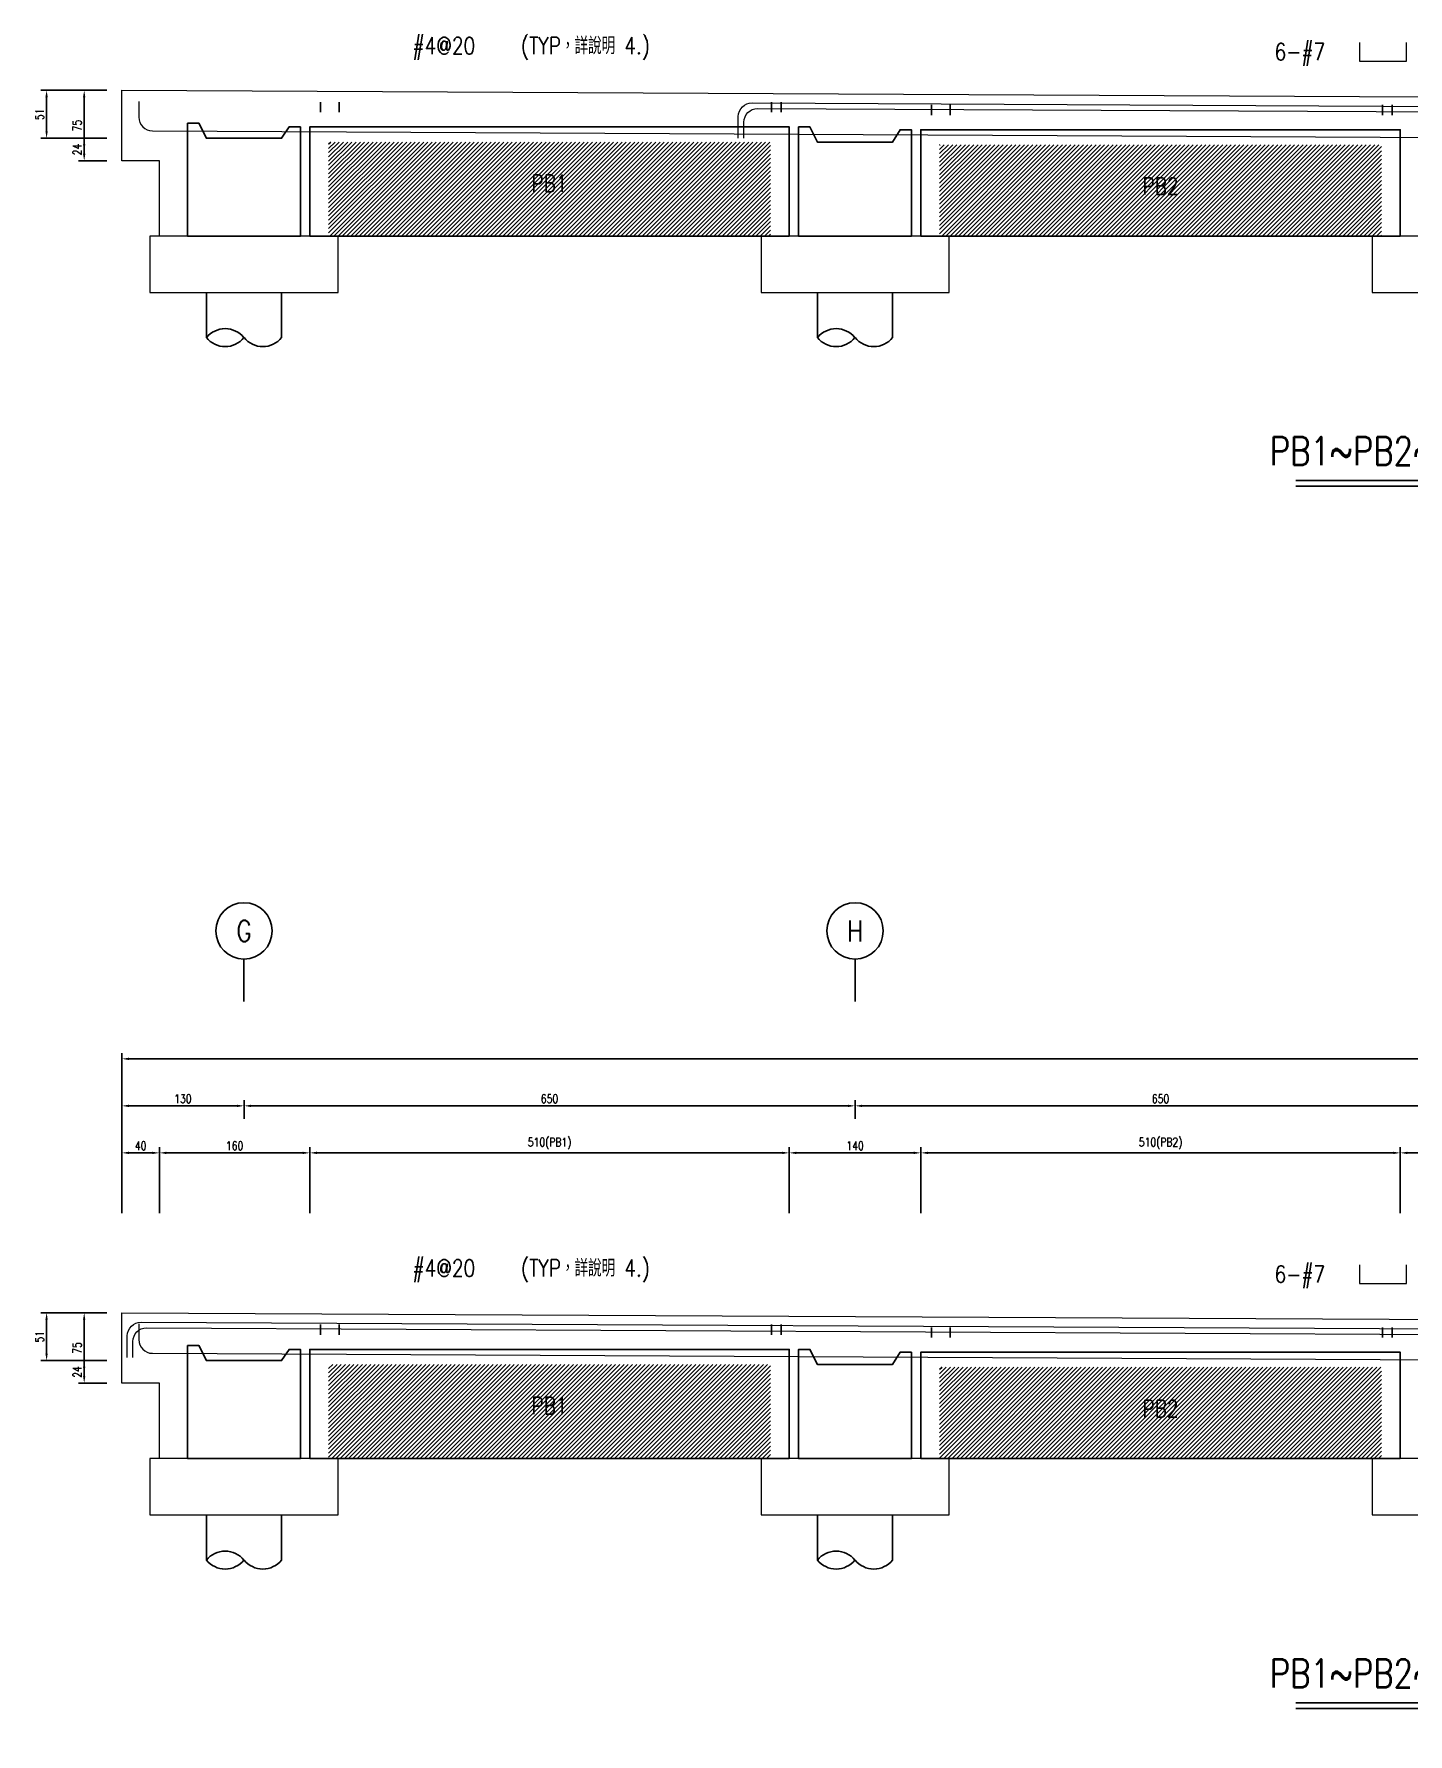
# Model space of a CAD drawing. Extents: x -4754 to 4976, y -23710 to 3841.
# Drawn here: x -359 to 1103, y -23693 to -21885 of the extents above; entities that cross this region are included whole.
import ezdxf
from ezdxf.enums import TextEntityAlignment as Align

# ---------------------------------------------------------------- set-up
doc = ezdxf.new("R2010")
doc.units = 0
doc.header["$LTSCALE"] = 3
doc.layers.get('0').update_dxf_attribs({"linetype": 'CONTINUOUS'})
doc.layers.add('HB_0', color=7, linetype='CONTINUOUS', transparency=0.5)
for name, color, linetype in [('HB_DIM', 1, 'CONTINUOUS'), ('HB_TXT_CTEXT', 2, 'CONTINUOUS'), ('鋼筋', 3, 'CONTINUOUS')]:
    doc.layers.add(name, color=color, linetype=linetype)
doc.styles.get("Standard").update_dxf_attribs({"font": 'ROMANS.shx', "width": 0.8, "bigfont": 'chineset.shx'})
doc.dimstyles.new('30', dxfattribs={"dimscale": 3, "dimtxt": 3, "dimasz": 2.5, "dimexe": 2, "dimexo": 2, "dimgap": 1, "dimtad": 1, "dimdsep": 46, "dimtxsty": 'Standard', "dimcen": 0, "dimclrd": 256, "dimclre": 256, "dimclrt": 2, "dimadec": 0, "dimazin": 0, "dimtfac": 1, "dimtix": 1, "dimtmove": 2, "dimatfit": 3, "dimfxl": 1, "dimtolj": 1, "dimtzin": 0, "dimarcsym": 0})

# ---------------------------------------------------------------- blocks, each defined once
blk = doc.blocks.new('pile_vertical_with_pilecap')
at = {"linetype": 'Continuous'}
for p, q in [((-40, -48.1), (-40, 0)), ((-40, -48.1), (-40, 0)), ((40, -48.1), (40, 0)), ((40, -48.1), (40, 0))]:
    blk.add_line(p, q, dxfattribs=at)
for centre, start, end in [((-20, -64.1), 38.718, 141.282), ((-20, -64.1), 38.718, 141.282), ((-20, -32), 218.718, 321.282), ((-20, -32), 218.718, 321.282), ((20, -32), 218.718, 321.282), ((20, -32), 218.718, 321.282)]:
    blk.add_arc(centre, 25.6, start, end, dxfattribs=at)
blk = doc.blocks.new('title_beam')
at = {"color": 3, "linetype": 'Continuous'}
blk.add_line((-241.2, 0), (241.2, 0), dxfattribs=at)
at = {"color": 1, "linetype": 'Continuous'}
blk.add_line((-241.2, -6), (241.2, -6), dxfattribs=at)
at = {"color": 3, "linetype": 'Continuous', "width": 0.8}
blk.add_attdef('TITLE', text='', height=30, dxfattribs=at).set_placement((0, 33), align=Align.MIDDLE)
at = {"linetype": 'Continuous', "width": 0.8}
blk.add_attdef('SCALE', text='', height=18, dxfattribs=at).set_placement((-40.6, -24), align=Align.MIDDLE)
blk.add_attdef('CM', (36.5, -33), '', height=18, dxfattribs=at)
blk = doc.blocks.new('*D386')
at = {"layer": 'HB_DIM', "linetype": 'Continuous', "lineweight": -2}
for p, q in [((-281.4, -21995.8), (-311.4, -21995.8)), ((-281.4, -22019.8), (-311.4, -22019.8)), ((-305.4, -22003.3), (-305.4, -22012.3))]:
    blk.add_line(p, q, dxfattribs=at)
at = {"layer": 'HB_DIM'}
for points in [[(-304.2, -22003.3), (-306.7, -22003.3), (-305.4, -21995.8)], [(-306.7, -22012.3), (-304.2, -22012.3), (-305.4, -22019.8)]]:
    blk.add_solid(points, dxfattribs=at)
at = {"layer": 'HB_DIM', "color": 2, "linetype": 'Continuous', "insert": (-312.9, -22007.8), "char_height": 9, "attachment_point": 5, "rotation": 90}
blk.add_mtext('\\A1;24', dxfattribs=at)
blk = doc.blocks.new('*D387')
at = {"layer": 'HB_DIM', "linetype": 'Continuous', "lineweight": -2}
for p, q in [((-281.4, -21944.8), (-311.4, -21944.8)), ((-305.4, -22012.3), (-305.4, -21952.3)), ((-281.4, -22019.8), (-311.4, -22019.8))]:
    blk.add_line(p, q, dxfattribs=at)
at = {"layer": 'HB_DIM'}
for points in [[(-304.2, -21952.3), (-306.7, -21952.3), (-305.4, -21944.8)], [(-306.7, -22012.3), (-304.2, -22012.3), (-305.4, -22019.8)]]:
    blk.add_solid(points, dxfattribs=at)
at = {"layer": 'HB_DIM', "color": 2, "linetype": 'Continuous', "insert": (-312.9, -21982.3), "char_height": 9, "attachment_point": 5, "rotation": 90}
blk.add_mtext('\\A1;75', dxfattribs=at)
blk = doc.blocks.new('*D395')
at = {"layer": 'HB_DIM', "linetype": 'Continuous', "lineweight": -2}
for p, q in [((-281.4, -21944.8), (-351.4, -21944.8)), ((-345.4, -21988.3), (-345.4, -21952.3)), ((-281.4, -21995.8), (-351.4, -21995.8))]:
    blk.add_line(p, q, dxfattribs=at)
at = {"layer": 'HB_DIM'}
for points in [[(-344.2, -21952.3), (-346.7, -21952.3), (-345.4, -21944.8)], [(-346.7, -21988.3), (-344.2, -21988.3), (-345.4, -21995.8)]]:
    blk.add_solid(points, dxfattribs=at)
at = {"layer": 'HB_DIM', "color": 2, "linetype": 'Continuous', "insert": (-352.9, -21970.3), "char_height": 9, "attachment_point": 5, "rotation": 90}
blk.add_mtext('\\A1;51', dxfattribs=at)
blk = doc.blocks.new('line_guide')
at = {"color": 4, "linetype": 'Continuous'}
blk.add_line((0, 0), (0, -45), dxfattribs=at)
blk.add_circle((0, 30), 30, dxfattribs=at)
at = {"color": 4, "linetype": 'Continuous', "width": 0.8}
blk.add_attdef('A', text='', height=22.5, dxfattribs=at).set_placement((0, 30), align=Align.MIDDLE)
blk = doc.blocks.new('*D396')
at = {"layer": 'HB_DIM', "linetype": 'Continuous', "lineweight": -2}
for p, q in [((-265.4, -23138.8), (-265.4, -23068.8)), ((-257.9, -23074.8), (-232.9, -23074.8)), ((-225.4, -23138.8), (-225.4, -23068.8))]:
    blk.add_line(p, q, dxfattribs=at)
at = {"layer": 'HB_DIM'}
for points in [[(-257.9, -23073.6), (-257.9, -23076.1), (-265.4, -23074.8)], [(-232.9, -23076.1), (-232.9, -23073.6), (-225.4, -23074.8)]]:
    blk.add_solid(points, dxfattribs=at)
at = {"layer": 'HB_DIM', "color": 2, "linetype": 'Continuous', "insert": (-245.4, -23067.3), "char_height": 9, "attachment_point": 5, "rotation": 0}
blk.add_mtext('\\A1;40', dxfattribs=at)
blk = doc.blocks.new('*D397')
at = {"layer": 'HB_DIM', "linetype": 'Continuous', "lineweight": -2}
for p, q in [((-225.4, -23138.8), (-225.4, -23068.8)), ((-217.9, -23074.8), (-72.9, -23074.8)), ((-65.4, -23138.8), (-65.4, -23068.8))]:
    blk.add_line(p, q, dxfattribs=at)
at = {"layer": 'HB_DIM'}
for points in [[(-217.9, -23073.6), (-217.9, -23076.1), (-225.4, -23074.8)], [(-72.9, -23076.1), (-72.9, -23073.6), (-65.4, -23074.8)]]:
    blk.add_solid(points, dxfattribs=at)
at = {"layer": 'HB_DIM', "color": 2, "linetype": 'Continuous', "insert": (-145.4, -23067.3), "char_height": 9, "attachment_point": 5, "rotation": 0}
blk.add_mtext('\\A1;160', dxfattribs=at)
blk = doc.blocks.new('*D398')
at = {"layer": 'HB_DIM', "linetype": 'Continuous', "lineweight": -2}
for p, q in [((-65.4, -23138.8), (-65.4, -23068.8)), ((-57.9, -23074.8), (437.1, -23074.8)), ((444.6, -23138.8), (444.6, -23068.8))]:
    blk.add_line(p, q, dxfattribs=at)
at = {"layer": 'HB_DIM'}
for points in [[(-57.9, -23073.6), (-57.9, -23076.1), (-65.4, -23074.8)], [(437.1, -23076.1), (437.1, -23073.6), (444.6, -23074.8)]]:
    blk.add_solid(points, dxfattribs=at)
at = {"layer": 'HB_DIM', "color": 2, "linetype": 'Continuous', "insert": (189.6, -23064.9), "char_height": 9, "attachment_point": 5, "rotation": 0}
blk.add_mtext('\\A1;510(PB1)', dxfattribs=at)
blk = doc.blocks.new('*D399')
at = {"layer": 'HB_DIM', "linetype": 'Continuous', "lineweight": -2}
for p, q in [((444.6, -23138.8), (444.6, -23068.8)), ((452.1, -23074.8), (577.1, -23074.8)), ((584.6, -23138.8), (584.6, -23068.8))]:
    blk.add_line(p, q, dxfattribs=at)
at = {"layer": 'HB_DIM'}
for points in [[(452.1, -23073.6), (452.1, -23076.1), (444.6, -23074.8)], [(577.1, -23076.1), (577.1, -23073.6), (584.6, -23074.8)]]:
    blk.add_solid(points, dxfattribs=at)
at = {"layer": 'HB_DIM', "color": 2, "linetype": 'Continuous', "insert": (514.6, -23067.3), "char_height": 9, "attachment_point": 5, "rotation": 0}
blk.add_mtext('\\A1;140', dxfattribs=at)
blk = doc.blocks.new('*D400')
at = {"layer": 'HB_DIM', "linetype": 'Continuous', "lineweight": -2}
for p, q in [((584.6, -23138.8), (584.6, -23068.8)), ((592.1, -23074.8), (1087.1, -23074.8)), ((1094.6, -23138.8), (1094.6, -23068.8))]:
    blk.add_line(p, q, dxfattribs=at)
at = {"layer": 'HB_DIM'}
for points in [[(592.1, -23073.6), (592.1, -23076.1), (584.6, -23074.8)], [(1087.1, -23076.1), (1087.1, -23073.6), (1094.6, -23074.8)]]:
    blk.add_solid(points, dxfattribs=at)
at = {"layer": 'HB_DIM', "color": 2, "linetype": 'Continuous', "insert": (839.6, -23064.9), "char_height": 9, "attachment_point": 5, "rotation": 0}
blk.add_mtext('\\A1;510(PB2)', dxfattribs=at)
blk = doc.blocks.new('*D401')
at = {"layer": 'HB_DIM', "linetype": 'Continuous', "lineweight": -2}
for p, q in [((1094.6, -23138.8), (1094.6, -23068.8)), ((1102.1, -23074.8), (1227.1, -23074.8)), ((1234.6, -23138.8), (1234.6, -23068.8))]:
    blk.add_line(p, q, dxfattribs=at)
at = {"layer": 'HB_DIM'}
for points in [[(1102.1, -23073.6), (1102.1, -23076.1), (1094.6, -23074.8)], [(1227.1, -23076.1), (1227.1, -23073.6), (1234.6, -23074.8)]]:
    blk.add_solid(points, dxfattribs=at)
at = {"layer": 'HB_DIM', "color": 2, "linetype": 'Continuous', "insert": (1164.6, -23067.3), "char_height": 9, "attachment_point": 5, "rotation": 0}
blk.add_mtext('\\A1;140', dxfattribs=at)
blk = doc.blocks.new('*D407')
at = {"layer": 'HB_DIM', "linetype": 'Continuous', "lineweight": -2}
for p, q in [((-281.4, -23295.8), (-311.4, -23295.8)), ((-305.4, -23303.3), (-305.4, -23312.3)), ((-281.4, -23319.8), (-311.4, -23319.8))]:
    blk.add_line(p, q, dxfattribs=at)
at = {"layer": 'HB_DIM'}
for points in [[(-304.2, -23303.3), (-306.7, -23303.3), (-305.4, -23295.8)], [(-306.7, -23312.3), (-304.2, -23312.3), (-305.4, -23319.8)]]:
    blk.add_solid(points, dxfattribs=at)
at = {"layer": 'HB_DIM', "color": 2, "linetype": 'Continuous', "insert": (-312.9, -23307.8), "char_height": 9, "attachment_point": 5, "rotation": 90}
blk.add_mtext('\\A1;24', dxfattribs=at)
blk = doc.blocks.new('*D408')
at = {"layer": 'HB_DIM', "linetype": 'Continuous', "lineweight": -2}
for p, q in [((-281.4, -23244.8), (-311.4, -23244.8)), ((-305.4, -23312.3), (-305.4, -23252.3)), ((-281.4, -23319.8), (-311.4, -23319.8))]:
    blk.add_line(p, q, dxfattribs=at)
at = {"layer": 'HB_DIM'}
for points in [[(-304.2, -23252.3), (-306.7, -23252.3), (-305.4, -23244.8)], [(-306.7, -23312.3), (-304.2, -23312.3), (-305.4, -23319.8)]]:
    blk.add_solid(points, dxfattribs=at)
at = {"layer": 'HB_DIM', "color": 2, "linetype": 'Continuous', "insert": (-312.9, -23282.3), "char_height": 9, "attachment_point": 5, "rotation": 90}
blk.add_mtext('\\A1;75', dxfattribs=at)
blk = doc.blocks.new('*D409')
at = {"layer": 'HB_DIM', "linetype": 'Continuous', "lineweight": -2}
for p, q in [((-265.4, -23138.8), (-265.4, -22968.8)), ((-257.9, -22974.8), (2707.1, -22974.8)), ((2714.6, -23153.8), (2714.6, -22968.8))]:
    blk.add_line(p, q, dxfattribs=at)
at = {"layer": 'HB_DIM'}
for points in [[(-257.9, -22973.6), (-257.9, -22976.1), (-265.4, -22974.8)], [(2707.1, -22976.1), (2707.1, -22973.6), (2714.6, -22974.8)]]:
    blk.add_solid(points, dxfattribs=at)
at = {"layer": 'HB_DIM', "color": 2, "linetype": 'Continuous', "insert": (1224.6, -22967.3), "char_height": 9, "attachment_point": 5, "rotation": 0}
blk.add_mtext('\\A1;2980', dxfattribs=at)
blk = doc.blocks.new('*D410')
at = {"layer": 'HB_DIM', "linetype": 'Continuous', "lineweight": -2}
for p, q in [((-265.4, -23138.8), (-265.4, -23018.8)), ((-257.9, -23024.8), (-142.9, -23024.8)), ((-135.4, -23038.8), (-135.4, -23018.8))]:
    blk.add_line(p, q, dxfattribs=at)
at = {"layer": 'HB_DIM'}
for points in [[(-257.9, -23023.6), (-257.9, -23026.1), (-265.4, -23024.8)], [(-142.9, -23026.1), (-142.9, -23023.6), (-135.4, -23024.8)]]:
    blk.add_solid(points, dxfattribs=at)
at = {"layer": 'HB_DIM', "color": 2, "linetype": 'Continuous', "insert": (-200.4, -23017.3), "char_height": 9, "attachment_point": 5, "rotation": 0}
blk.add_mtext('\\A1;130', dxfattribs=at)
blk = doc.blocks.new('*D411')
at = {"layer": 'HB_DIM', "linetype": 'Continuous', "lineweight": -2}
for p, q in [((-135.4, -23038.8), (-135.4, -23018.8)), ((-127.9, -23024.8), (507.1, -23024.8)), ((514.6, -23038.8), (514.6, -23018.8))]:
    blk.add_line(p, q, dxfattribs=at)
at = {"layer": 'HB_DIM'}
for points in [[(-127.9, -23023.6), (-127.9, -23026.1), (-135.4, -23024.8)], [(507.1, -23026.1), (507.1, -23023.6), (514.6, -23024.8)]]:
    blk.add_solid(points, dxfattribs=at)
at = {"layer": 'HB_DIM', "color": 2, "linetype": 'Continuous', "insert": (189.6, -23017.3), "char_height": 9, "attachment_point": 5, "rotation": 0}
blk.add_mtext('\\A1;650', dxfattribs=at)
blk = doc.blocks.new('*D412')
at = {"layer": 'HB_DIM', "linetype": 'Continuous', "lineweight": -2}
for p, q in [((514.6, -23038.8), (514.6, -23018.8)), ((522.1, -23024.8), (1157.1, -23024.8)), ((1164.6, -23038.8), (1164.6, -23018.8))]:
    blk.add_line(p, q, dxfattribs=at)
at = {"layer": 'HB_DIM'}
for points in [[(522.1, -23023.6), (522.1, -23026.1), (514.6, -23024.8)], [(1157.1, -23026.1), (1157.1, -23023.6), (1164.6, -23024.8)]]:
    blk.add_solid(points, dxfattribs=at)
at = {"layer": 'HB_DIM', "color": 2, "linetype": 'Continuous', "insert": (839.6, -23017.3), "char_height": 9, "attachment_point": 5, "rotation": 0}
blk.add_mtext('\\A1;650', dxfattribs=at)
blk = doc.blocks.new('*D416')
at = {"layer": 'HB_DIM', "linetype": 'Continuous', "lineweight": -2}
for p, q in [((-281.4, -23244.8), (-351.4, -23244.8)), ((-345.4, -23288.3), (-345.4, -23252.3)), ((-281.4, -23295.8), (-351.4, -23295.8))]:
    blk.add_line(p, q, dxfattribs=at)
at = {"layer": 'HB_DIM'}
for points in [[(-344.2, -23252.3), (-346.7, -23252.3), (-345.4, -23244.8)], [(-346.7, -23288.3), (-344.2, -23288.3), (-345.4, -23295.8)]]:
    blk.add_solid(points, dxfattribs=at)
at = {"layer": 'HB_DIM', "color": 2, "linetype": 'Continuous', "insert": (-352.9, -23270.3), "char_height": 9, "attachment_point": 5, "rotation": 90}
blk.add_mtext('\\A1;51', dxfattribs=at)

msp = doc.modelspace()

# ---------------------------------------------------------------- hatches: boundary and pattern name
at = {"layer": 'HB_0', "linetype": 'Continuous'}
h = msp.add_hatch(dxfattribs=at)
h.set_pattern_fill('ANSI31', color=256, style=0)
h.paths.add_polyline_path([(-45.427, -21999.802), (424.573, -21999.802), (424.573, -22099.802), (-45.427, -22099.802)], flags=17)
h = msp.add_hatch(dxfattribs=at)
h.set_pattern_fill('ANSI31', color=256, style=0)
h.paths.add_polyline_path([(604.573, -22002.802), (1074.573, -22002.802), (1074.573, -22099.802), (604.573, -22099.802)], flags=17)
h = msp.add_hatch(dxfattribs=at)
h.set_pattern_fill('ANSI31', color=256, style=0)
h.paths.add_polyline_path([(-45.427, -23299.802), (424.573, -23299.802), (424.573, -23399.802), (-45.427, -23399.802)], flags=17)
h = msp.add_hatch(dxfattribs=at)
h.set_pattern_fill('ANSI31', color=256, style=0)
h.paths.add_polyline_path([(604.573, -23302.802), (1074.573, -23302.802), (1074.573, -23399.802), (604.573, -23399.802)], flags=17)

# ---------------------------------------------------------------- linework, layer by layer
at = {"layer": 'HB_0', "lineweight": 5}
for points in [[(-225.427, -22099.802), (-225.427, -22019.802), (-265.427, -22019.802), (-265.427, -21944.802), (2714.573, -21959.802), (2714.573, -22099.802), (-225.427, -22099.802)], [(-225.427, -23399.802), (-225.427, -23319.802), (-265.427, -23319.802), (-265.427, -23244.802), (2714.573, -23259.802), (2714.573, -23399.802), (-225.427, -23399.802)]]:
    msp.add_lwpolyline(points, dxfattribs=at)
at = {"layer": 'HB_0', "color": 1, "linetype": 'Continuous'}
for points in [[(-195.427, -22099.802), (-195.427, -21979.802), (-183.427, -21979.802), (-175.427, -21995.802), (-95.427, -21995.802), (-87.427, -21983.802), (-75.427, -21983.802), (-75.427, -22099.802), (-195.427, -22099.802)], [(-65.427, -22099.802), (-45.427, -22099.802), (424.573, -22099.802), (444.573, -22099.802), (444.573, -21983.802), (424.573, -21983.802), (-45.427, -21983.802), (-65.427, -21983.802), (-65.427, -22099.802)], [(454.573, -22099.802), (454.573, -21983.802), (466.573, -21983.802), (474.573, -21999.802), (554.573, -21999.802), (562.573, -21986.802), (574.573, -21986.802), (574.573, -22099.802), (454.573, -22099.802)], [(584.573, -22099.802), (604.573, -22099.802), (1074.573, -22099.802), (1094.573, -22099.802), (1094.573, -21986.802), (1074.573, -21986.802), (604.573, -21986.802), (584.573, -21986.802), (584.573, -22099.802)], [(-195.427, -23399.802), (-195.427, -23279.802), (-183.427, -23279.802), (-175.427, -23295.802), (-95.427, -23295.802), (-87.427, -23283.802), (-75.427, -23283.802), (-75.427, -23399.802), (-195.427, -23399.802)], [(-65.427, -23399.802), (-45.427, -23399.802), (424.573, -23399.802), (444.573, -23399.802), (444.573, -23283.802), (424.573, -23283.802), (-45.427, -23283.802), (-65.427, -23283.802), (-65.427, -23399.802)], [(454.573, -23399.802), (454.573, -23283.802), (466.573, -23283.802), (474.573, -23299.802), (554.573, -23299.802), (562.573, -23286.802), (574.573, -23286.802), (574.573, -23399.802), (454.573, -23399.802)], [(584.573, -23399.802), (604.573, -23399.802), (1074.573, -23399.802), (1094.573, -23399.802), (1094.573, -23286.802), (1074.573, -23286.802), (604.573, -23286.802), (584.573, -23286.802), (584.573, -23399.802)]]:
    msp.add_lwpolyline(points, dxfattribs=at)
at = {"layer": 'HB_0', "lineweight": 5}
for points in [[(-235.427, -22159.802, -277.5), (-35.427, -22159.802, -277.5), (-35.427, -22099.802, -277.5), (-235.427, -22099.802, -277.5), (-235.427, -22159.802, -277.5)], [(414.573, -22159.802, -250), (614.573, -22159.802, -250), (614.573, -22099.802, -250), (414.573, -22099.802, -250), (414.573, -22159.802, -250)], [(1064.573, -22159.802, -250), (1264.573, -22159.802, -250), (1264.573, -22099.802, -250), (1064.573, -22099.802, -250), (1064.573, -22159.802, -250)], [(-235.427, -23459.802, -222.5), (-35.427, -23459.802, -222.5), (-35.427, -23399.802, -222.5), (-235.427, -23399.802, -222.5), (-235.427, -23459.802, -222.5)], [(414.573, -23459.802, -250), (614.573, -23459.802, -250), (614.573, -23399.802, -250), (414.573, -23399.802, -250), (414.573, -23459.802, -250)], [(1064.573, -23459.802, -250), (1264.573, -23459.802, -250), (1264.573, -23399.802, -250), (1064.573, -23399.802, -250), (1064.573, -23459.802, -250)]]:
    msp.add_polyline3d(points, dxfattribs=at)
at = {"layer": 'HB_DIM', "color": 1, "linetype": 'Continuous'}
for points in [[(-34.157, -21957.372, 0, 1.25, 0), (-24.157, -21947.372, 0, 0, 0), (25.843, -21897.372, 0, 0, 0), (43.843, -21897.372, 0, 0, 0)], [(933.112, -21993.834, 0, 1.25, 0), (933.112, -21978.834, 0, 0, 0), (933.112, -21903.834, 0, 0, 0), (951.112, -21903.834, 0, 0, 0)], [(-34.157, -23257.372, 0, 1.25, 0), (-24.157, -23247.372, 0, 0, 0), (25.843, -23197.372, 0, 0, 0), (43.843, -23197.372, 0, 0, 0)], [(933.112, -23293.834, 0, 1.25, 0), (933.112, -23278.834, 0, 0, 0), (933.112, -23203.834, 0, 0, 0), (951.112, -23203.834, 0, 0, 0)]]:
    msp.add_lwpolyline(points, format="xyseb", dxfattribs=at)
at = {"layer": 'HB_TXT_CTEXT', "lineweight": 5}
for points in [[(1051.112, -21893.834, -37.62), (1051.112, -21913.834, -37.62), (1101.112, -21913.834, -37.62), (1101.112, -21893.834, -37.62)], [(1051.112, -23193.834, -37.62), (1051.112, -23213.834, -37.62), (1101.112, -23213.834, -37.62), (1101.112, -23193.834, -37.62)]]:
    msp.add_polyline3d(points, dxfattribs=at)
at = {"layer": '鋼筋', "lineweight": 5}
for p, q in [((-247.23, -21956.783, -37.62), (-247.314, -21973.402, -37.62)), ((-247.23, -21956.783, -22.572), (-247.314, -21973.402, -22.572)), ((-247.23, -21956.783, -7.524), (-247.314, -21973.402, -7.524)), ((-247.23, -21956.783, 7.524), (-247.314, -21973.402, 7.524)), ((-247.23, -21956.783, 22.572), (-247.314, -21973.402, 22.572)), ((-247.23, -21956.783, 37.62), (-247.314, -21973.402, 37.62)), ((-54.157, -21957.372, -36.57), (-54.157, -21957.372, 36.57)), ((-54.157, -21960.547, 39.745), (-54.157, -21968.167, 39.745)), ((-54.157, -21968.18, -33.427), (-54.157, -21962.792, -38.815)), ((-34.157, -21957.372, -36.57), (-34.157, -21957.372, 36.57)), ((-34.157, -21960.547, 39.745), (-34.157, -21968.167, 39.745)), ((-34.157, -21968.18, -33.427), (-34.157, -21962.792, -38.815)), ((405.005, -21958.176, -37.12), (2708.523, -21969.771, -37.12)), ((405.005, -21958.176, -24.747), (2708.523, -21969.771, -24.747)), ((405.005, -21958.176, -12.373), (2708.523, -21969.771, -12.373)), ((405.005, -21958.176), (2708.523, -21969.771)), ((405.005, -21958.176, 12.373), (2708.523, -21969.771, 12.373)), ((405.005, -21958.176, 24.747), (2708.523, -21969.771, 24.747)), ((405.005, -21958.176, 37.12), (2708.523, -21969.771, 37.12)), ((410.974, -21964.206, -37.12), (2708.493, -21975.771, -37.12)), ((410.974, -21964.206, 37.12), (2708.493, -21975.771, 37.12)), ((425.843, -21957.372, -36.57), (425.843, -21957.372, 36.57)), ((425.843, -21960.547, 39.745), (425.843, -21968.167, 39.745)), ((425.843, -21968.18, -33.427), (425.843, -21962.792, -38.815)), ((435.843, -21957.372, -36.57), (435.843, -21957.372, 36.57)), ((435.843, -21960.547, 39.745), (435.843, -21968.167, 39.745)), ((435.843, -21968.18, -33.427), (435.843, -21962.792, -38.815)), ((595.843, -21960.372, -36.23), (595.843, -21960.372, 36.23)), ((595.843, -21963.547, 39.405), (595.843, -21971.167, 39.405)), ((595.843, -21971.18, -33.087), (595.843, -21965.792, -38.475)), ((615.843, -21960.372, -36.23), (615.843, -21960.372, 36.23)), ((615.843, -21963.547, 39.405), (615.843, -21971.167, 39.405)), ((615.843, -21971.18, -33.087), (615.843, -21965.792, -38.475)), ((1075.843, -21960.372, -36.23), (1075.843, -21960.372, 36.23)), ((1075.843, -21963.547, 39.405), (1075.843, -21971.167, 39.405)), ((1075.843, -21971.18, -33.087), (1075.843, -21965.792, -38.475)), ((1085.843, -21960.372, -36.23), (1085.843, -21960.372, 36.23)), ((1085.843, -21963.547, 39.405), (1085.843, -21971.167, 39.405)), ((1085.843, -21971.18, -33.087), (1085.843, -21965.792, -38.475)), ((390.325, -21995.713, -37.12), (390.442, -21972.593, -37.12)), ((390.325, -21995.713, -24.747), (390.442, -21972.593, -24.747)), ((390.325, -21995.713, -12.373), (390.442, -21972.593, -12.373)), ((390.325, -21995.713), (390.442, -21972.593)), ((390.325, -21995.713, 12.373), (390.442, -21972.593, 12.373)), ((390.325, -21995.713, 24.747), (390.442, -21972.593, 24.747)), ((390.325, -21995.713, 37.12), (390.442, -21972.593, 37.12)), ((396.325, -21995.743, -37.12), (396.412, -21978.623, -37.12)), ((396.325, -21995.743, 37.12), (396.412, -21978.623, 37.12)), ((-232.897, -21987.965, -37.62), (2682.124, -22002.638, -37.62)), ((-232.897, -21987.965, -22.572), (2682.124, -22002.638, -22.572)), ((-232.897, -21987.965, -7.524), (2682.124, -22002.638, -7.524)), ((-232.897, -21987.965, 7.524), (2682.124, -22002.638, 7.524)), ((-232.897, -21987.965, 22.572), (2682.124, -22002.638, 22.572)), ((-232.897, -21987.965, 37.62), (2682.124, -22002.638, 37.62)), ((-247.23, -23256.783, -37.62), (-247.314, -23273.402, -37.62)), ((-247.23, -23256.783, -22.572), (-247.314, -23273.402, -22.572)), ((-247.23, -23256.783, -7.524), (-247.314, -23273.402, -7.524)), ((-247.23, -23256.783, 7.524), (-247.314, -23273.402, 7.524)), ((-247.23, -23256.783, 22.572), (-247.314, -23273.402, 22.572)), ((-247.23, -23256.783, 37.62), (-247.314, -23273.402, 37.62)), ((-244.987, -23254.905, -37.12), (2708.523, -23269.771, -37.12)), ((-244.987, -23254.905, -24.747), (2708.523, -23269.771, -24.747)), ((-244.987, -23254.905, -12.373), (2708.523, -23269.771, -12.373)), ((-244.987, -23254.905), (2708.523, -23269.771)), ((-244.987, -23254.905, 12.373), (2708.523, -23269.771, 12.373)), ((-244.987, -23254.905, 24.747), (2708.523, -23269.771, 24.747)), ((-244.987, -23254.905, 37.12), (2708.523, -23269.771, 37.12)), ((-239.017, -23260.935, -37.12), (2708.493, -23275.771, -37.12)), ((-239.017, -23260.935, 37.12), (2708.493, -23275.771, 37.12)), ((-54.157, -23257.372, -36.57), (-54.157, -23257.372, 36.57)), ((-54.157, -23260.547, 39.745), (-54.157, -23268.167, 39.745)), ((-54.157, -23268.18, -33.427), (-54.157, -23262.792, -38.815)), ((-34.157, -23257.372, -36.57), (-34.157, -23257.372, 36.57)), ((-34.157, -23260.547, 39.745), (-34.157, -23268.167, 39.745)), ((-34.157, -23268.18, -33.427), (-34.157, -23262.792, -38.815)), ((425.843, -23257.372, -36.57), (425.843, -23257.372, 36.57)), ((425.843, -23260.547, 39.745), (425.843, -23268.167, 39.745)), ((425.843, -23268.18, -33.427), (425.843, -23262.792, -38.815)), ((435.843, -23257.372, -36.57), (435.843, -23257.372, 36.57)), ((435.843, -23260.547, 39.745), (435.843, -23268.167, 39.745)), ((435.843, -23268.18, -33.427), (435.843, -23262.792, -38.815)), ((595.843, -23260.372, -36.23), (595.843, -23260.372, 36.23)), ((595.843, -23263.547, 39.405), (595.843, -23271.167, 39.405)), ((595.843, -23271.18, -33.087), (595.843, -23265.792, -38.475)), ((615.843, -23260.372, -36.23), (615.843, -23260.372, 36.23)), ((615.843, -23263.547, 39.405), (615.843, -23271.167, 39.405)), ((615.843, -23271.18, -33.087), (615.843, -23265.792, -38.475)), ((1075.843, -23260.372, -36.23), (1075.843, -23260.372, 36.23)), ((1075.843, -23263.547, 39.405), (1075.843, -23271.167, 39.405)), ((1075.843, -23271.18, -33.087), (1075.843, -23265.792, -38.475)), ((1085.843, -23260.372, -36.23), (1085.843, -23260.372, 36.23)), ((1085.843, -23263.547, 39.405), (1085.843, -23271.167, 39.405)), ((1085.843, -23271.18, -33.087), (1085.843, -23265.792, -38.475)), ((-259.666, -23292.441, -37.12), (-259.55, -23269.321, -37.12)), ((-259.666, -23292.441, -24.747), (-259.55, -23269.321, -24.747)), ((-259.666, -23292.441, -12.373), (-259.55, -23269.321, -12.373)), ((-259.666, -23292.441), (-259.55, -23269.321)), ((-259.666, -23292.441, 12.373), (-259.55, -23269.321, 12.373)), ((-259.666, -23292.441, 24.747), (-259.55, -23269.321, 24.747)), ((-259.666, -23292.441, 37.12), (-259.55, -23269.321, 37.12)), ((-253.666, -23292.471, -37.12), (-253.58, -23275.352, -37.12)), ((-253.666, -23292.471, 37.12), (-253.58, -23275.352, 37.12)), ((-232.897, -23287.965, -37.62), (2682.124, -23302.638, -37.62)), ((-232.897, -23287.965, -22.572), (2682.124, -23302.638, -22.572)), ((-232.897, -23287.965, -7.524), (2682.124, -23302.638, -7.524)), ((-232.897, -23287.965, 7.524), (2682.124, -23302.638, 7.524)), ((-232.897, -23287.965, 22.572), (2682.124, -23302.638, 22.572)), ((-232.897, -23287.965, 37.62), (2682.124, -23302.638, 37.62))]:
    msp.add_line(p, q, dxfattribs=at)
at = {"layer": '鋼筋', "lineweight": 5, "extrusion": (1, -3.67394e-16, 0)}
for centre in [(-21960.547, -36.57, -54.157), (-21960.547, -36.57, -34.157), (-21960.547, -36.57, 425.843), (-21960.547, -36.57, 435.843), (-23260.547, -36.57, -54.157), (-23260.547, -36.57, -34.157), (-23260.547, -36.57, 425.843), (-23260.547, -36.57, 435.843)]:
    msp.add_arc(centre, 3.175, 225, 0, dxfattribs=at)
at = {"layer": '鋼筋', "lineweight": 5, "extrusion": (1, -3.67394e-16, 4.08144e-36)}
for centre in [(-21960.547, 36.57, -54.157), (-21960.547, 36.57, -34.157), (-21960.547, 36.57, 425.843), (-21960.547, 36.57, 435.843), (-23260.547, 36.57, -54.157), (-23260.547, 36.57, -34.157), (-23260.547, 36.57, 425.843), (-23260.547, 36.57, 435.843)]:
    msp.add_arc(centre, 3.175, 0, 90, dxfattribs=at)
at = {"layer": '鋼筋', "lineweight": 5, "extrusion": (0, 0, -1)}
for centre in [(-404.932, -21972.666, 37.12), (-404.932, -21972.666, 24.747), (-404.932, -21972.666, 12.373), (-404.932, -21972.666), (-404.932, -21972.666, -12.373), (-404.932, -21972.666, -24.747), (-404.932, -21972.666, -37.12), (-410.901, -21978.696, 37.12), (-410.901, -21978.696, -37.12), (245.06, -23269.394, 37.12), (245.06, -23269.394, 24.747), (245.06, -23269.394, 12.373), (245.06, -23269.394), (245.06, -23269.394, -12.373), (245.06, -23269.394, -24.747), (245.06, -23269.394, -37.12), (239.09, -23275.425, 37.12), (239.09, -23275.425, -37.12)]:
    msp.add_arc(centre, 14.49, 0.288399, 90.288399, dxfattribs=at)
at = {"layer": '鋼筋', "lineweight": 5, "extrusion": (1, -3.67394e-16, -4.93038e-32)}
for centre in [(-21963.547, -36.23, 595.843), (-21963.547, -36.23, 615.843), (-21963.547, -36.23, 1075.843), (-21963.547, -36.23, 1085.843), (-23263.547, -36.23, 595.843), (-23263.547, -36.23, 615.843), (-23263.547, -36.23, 1075.843), (-23263.547, -36.23, 1085.843)]:
    msp.add_arc(centre, 3.175, 225, 0, dxfattribs=at)
at = {"layer": '鋼筋', "lineweight": 5, "extrusion": (1, -3.67394e-16, 2.4727e-36)}
for centre in [(-21963.547, 36.23, 595.843), (-21963.547, 36.23, 615.843), (-21963.547, 36.23, 1075.843), (-21963.547, 36.23, 1085.843), (-23263.547, 36.23, 595.843), (-23263.547, 36.23, 615.843), (-23263.547, 36.23, 1075.843), (-23263.547, 36.23, 1085.843)]:
    msp.add_arc(centre, 3.175, 0, 90, dxfattribs=at)
at = {"layer": '鋼筋', "lineweight": 5}
for centre in [(-232.824, -21973.475, -37.62), (-232.824, -21973.475, -22.572), (-232.824, -21973.475, -7.524), (-232.824, -21973.475, 7.524), (-232.824, -21973.475, 22.572), (-232.824, -21973.475, 37.62), (-232.824, -23273.475, -37.62), (-232.824, -23273.475, -22.572), (-232.824, -23273.475, -7.524), (-232.824, -23273.475, 7.524), (-232.824, -23273.475, 22.572), (-232.824, -23273.475, 37.62)]:
    msp.add_arc(centre, 14.49, 179.711601, 269.711601, dxfattribs=at)

# ---------------------------------------------------------------- block references
at = {"layer": 'HB_0', "linetype": 'Continuous'}
for p in [(-135.427, -22159.802, -277.5), (514.573, -22159.802, -250), (-135.427, -23459.802, -222.5), (514.573, -23459.802, -250)]:
    msp.add_blockref('pile_vertical_with_pilecap', p, dxfattribs=at)
for p, values in [((-135.427, -22868.802), {'A': 'G'}), ((514.573, -22868.802), {'A': 'H'})]:
    msp.add_blockref('line_guide', p, dxfattribs=at).add_auto_attribs(values)
at = {"layer": 'HB_TXT_CTEXT', "linetype": 'Continuous'}
for p in [(1224.573, -22359.802), (1224.573, -23659.802)]:
    msp.add_blockref('title_beam', p, dxfattribs=at).add_auto_attribs({'TITLE': 'PB1~PB2~PB3~PB4~PB5梁配筋詳圖', 'SCALE': '1:60', 'CM': 'cm'})

# ---------------------------------------------------------------- texts
at = {"layer": 'HB_TXT_CTEXT', "linetype": 'Continuous', "width": 0.8}
for s, p in [('#4@20    (TYP，詳說明 4.)', (43.843, -21897.372, -36.57)), (' 6-#7', (951.112, -21903.834, -37.62)), ('#4@20    (TYP，詳說明 4.)', (43.843, -23197.372, -36.57)), (' 6-#7', (951.112, -23203.834, -37.62))]:
    msp.add_text(s, height=18, dxfattribs=at).set_placement(p, align=Align.MIDDLE_LEFT)
for s, p in [('PB1', (189.573, -22043.802)), ('PB2', (839.573, -22046.802)), ('PB1', (189.573, -23343.802)), ('PB2', (839.573, -23346.802))]:
    msp.add_text(s, height=18, dxfattribs=at).set_placement(p, align=Align.MIDDLE)

# ---------------------------------------------------------------- dimensions: what is measured, and where the dimension line sits
at = {"layer": 'HB_DIM', "linetype": 'Continuous'}
for base, p1, p2, angle, override, picture, middle in [((-345.427, -21944.802), (-275.427, -21995.802), (-275.427, -21944.802), 90, {"dimtad": 4, "dimdec": 0, "dimpost": '<>'}, '*D395', (-352.927, -21970.302)), ((-305.427, -21944.802), (-275.427, -22019.802), (-275.427, -21944.802), 90, {"dimtad": 4, "dimdec": 0, "dimpost": '<>'}, '*D387', (-312.927, -21982.302)), ((-305.427, -22019.802), (-275.427, -21995.802), (-275.427, -22019.802), 90, {"dimtad": 4, "dimdec": 0, "dimpost": '<>'}, '*D386', (-312.927, -22007.802)), ((2714.573, -22974.802), (-265.427, -23144.802), (2714.573, -23159.802), 0, {"dimdec": 0, "dimpost": '<>'}, '*D409', (1224.573, -22967.302)), ((-135.427, -23024.802), (-265.427, -23144.802), (-135.427, -23044.802, -4119), 0, {"dimdec": 0, "dimpost": '<>'}, '*D410', (-200.427, -23017.302)), ((514.573, -23024.802), (-135.427, -23044.802, -4119), (514.573, -23044.802, -3469), 0, {"dimdec": 0, "dimpost": '<>'}, '*D411', (189.573, -23017.302)), ((1164.573, -23024.802), (514.573, -23044.802, -3469), (1164.573, -23044.802, -2819), 0, {"dimdec": 0, "dimpost": '<>'}, '*D412', (839.573, -23017.302)), ((-225.427, -23074.802), (-265.427, -23144.802), (-225.427, -23144.802, 40), 0, {"dimdec": 0, "dimpost": '<>'}, '*D396', (-245.427, -23067.302)), ((-65.427, -23074.802), (-225.427, -23144.802, 40), (-65.427, -23144.802), 0, {"dimdec": 0, "dimpost": '<>'}, '*D397', (-145.427, -23067.302)), ((584.573, -23074.802), (444.573, -23144.802), (584.573, -23144.802), 0, {"dimdec": 0, "dimpost": '<>'}, '*D399', (514.573, -23067.302)), ((1234.573, -23074.802), (1094.573, -23144.802), (1234.573, -23144.802), 0, {"dimdec": 0, "dimpost": '<>'}, '*D401', (1164.573, -23067.302)), ((-345.427, -23244.802), (-275.427, -23295.802), (-275.427, -23244.802), 90, {"dimtad": 4, "dimdec": 0, "dimpost": '<>'}, '*D416', (-352.927, -23270.302)), ((-305.427, -23244.802), (-275.427, -23319.802), (-275.427, -23244.802), 90, {"dimtad": 4, "dimdec": 0, "dimpost": '<>'}, '*D408', (-312.927, -23282.302)), ((-305.427, -23319.802), (-275.427, -23295.802), (-275.427, -23319.802), 90, {"dimtad": 4, "dimdec": 0, "dimpost": '<>'}, '*D407', (-312.927, -23307.802))]:
    dim = msp.add_linear_dim(base=base, p1=p1, p2=p2, angle=angle, dimstyle='30', override=override, dxfattribs=at)
    dim.commit()
    dim.dimension.update_dxf_attribs({"geometry": picture, "text_midpoint": middle})
for base, p1, p2, text, picture, middle in [((444.573, -23074.802), (-65.427, -23144.802), (444.573, -23144.802), '<>(PB1)', '*D398', (189.573, -23064.944)), ((1094.573, -23074.802), (584.573, -23144.802), (1094.573, -23144.802), '<>(PB2)', '*D400', (839.573, -23064.944))]:
    dim = msp.add_linear_dim(base=base, p1=p1, p2=p2, angle=0, text=text, dimstyle='30', override={"dimdec": 0, "dimpost": '<>'}, dxfattribs=at)
    dim.commit()
    dim.dimension.update_dxf_attribs({"geometry": picture, "text_midpoint": middle})

doc.saveas('drawing.dxf')
